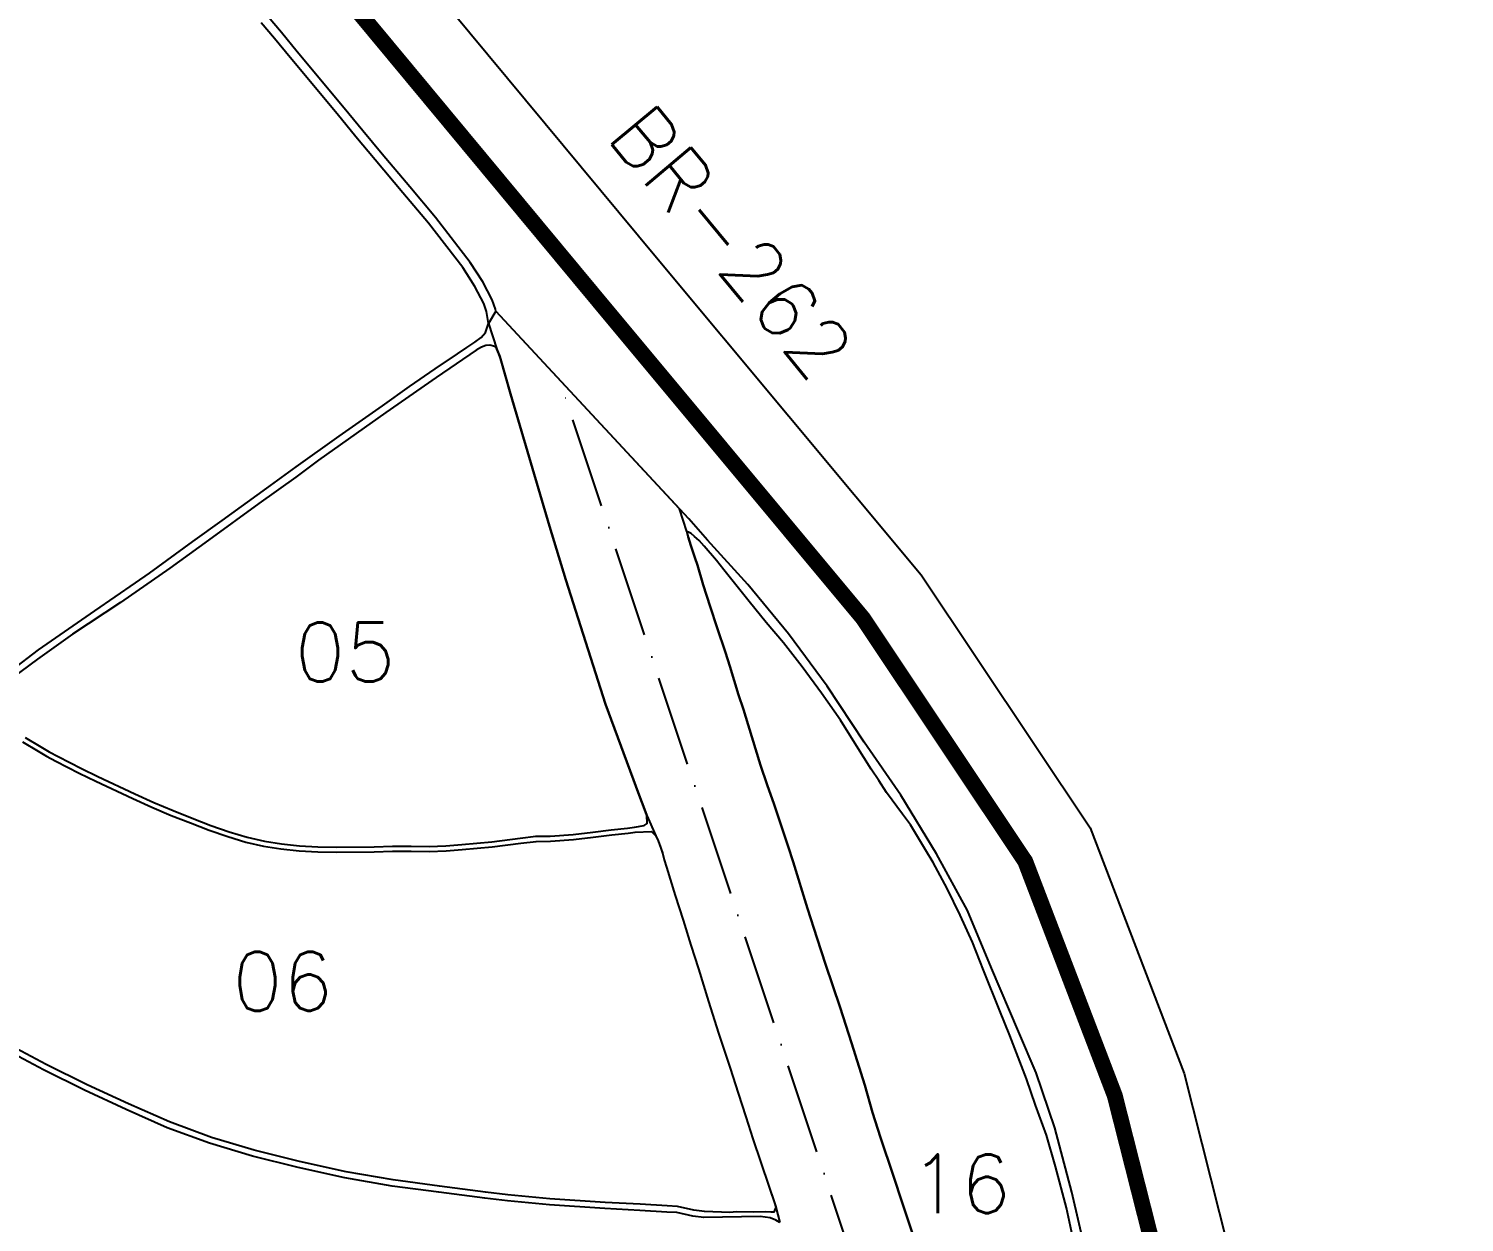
# Model space of a CAD drawing. Extents: x 730929 to 735129, y 7820181 to 7826121.
# Drawn here: x 733042 to 733675, y 7823081 to 7823607 of the extents above; entities that cross this region are included whole.
import ezdxf
from ezdxf.enums import TextEntityAlignment as Align

# ---------------------------------------------------------------- set-up
doc = ezdxf.new("R2010")
doc.units = 0
doc.header["$MEASUREMENT"] = 0
doc.linetypes.add('CENTER2', pattern=[1.125, 0.75, -0.125, 0.125, -0.125])
doc.linetypes.add('LIN3', pattern=[30, 20, -5, 0, -5])
for name, color, linetype in [('0114000475', 1, 'Continuous'), ('0114000475004', 5, 'Continuous'), ('0114000475005', 5, 'Continuous'), ('0114000475006', 5, 'Continuous'), ('0114000475007', 5, 'Continuous'), ('0114000475016', 5, 'Continuous'), ('REDE_DE_LUZ', 6, 'LIN3'), ('RODOVIA', 1, 'Continuous'), ('TEXTO_NUN_TAL', 7, 'Continuous')]:
    doc.layers.add(name, color=color, linetype=linetype)
doc.layers.add('TEXTO_DIVERSOS', color=7, linetype='Continuous', lineweight=5)
doc.styles.add('Simplex', font='simplex.shx')

msp = doc.modelspace()

# ---------------------------------------------------------------- linework, layer by layer
at = {"layer": '0114000475'}
msp.add_lwpolyline([(733508.43, 7823065.98), (733502, 7823093.94), (733494.57, 7823122.29), (733486.32, 7823146.53), (733478.52, 7823164.79), (733466.6, 7823192.73), (733456.02, 7823218.21), (733442.36, 7823243.2), (733426.48, 7823269.08), (733410.44, 7823292.49), (733394.11, 7823317.17), (733377.05, 7823340.28), (733359.05, 7823362.09), (733341.18, 7823381.65), (733333.02, 7823390.95), (733247.87, 7823482.6), (733247.62, 7823483.47), (733246.13, 7823487.56), (733242.08, 7823495.55), (733236.52, 7823504.14), (733221.26, 7823524.01), (733209.85, 7823537.46), (733197.68, 7823551.95), (733189.15, 7823562.12), (733180.87, 7823572.21), (733160.21, 7823597.1), (733153.26, 7823605.54), (733147.3, 7823612.51)], dxfattribs=at)
at = {"layer": '0114000475004'}
msp.add_lwpolyline([(733034.06, 7823324.04), (733046.03, 7823333.15), (733070.89, 7823350.41), (733088.74, 7823362.76), (733094.96, 7823367.11), (733114.11, 7823380.97), (733126.97, 7823390.27), (733146.78, 7823404.6), (733159.7, 7823413.95), (733178.73, 7823427.51), (733197.84, 7823440.85), (733209.76, 7823449.45), (733221.1, 7823457.19), (733230.96, 7823463.73), (733235.03, 7823466.58), (733238.59, 7823468.94), (733241.38, 7823471.07), (733243.29, 7823473.18), (733244.65, 7823477.23), (733243.74, 7823482.43), (733242.46, 7823485.97), (733238.61, 7823493.55), (733233.25, 7823501.83), (733218.15, 7823521.5), (733206.79, 7823534.88), (733194.62, 7823549.38), (733186.07, 7823559.57), (733177.78, 7823569.66), (733157.12, 7823594.55), (733150.2, 7823602.97), (733144.3, 7823609.85)], dxfattribs=at)
at = {"layer": '0114000475005'}
msp.add_lwpolyline([(733040.08, 7823294.55), (733047.02, 7823290.46), (733050.68, 7823288.22), (733054.6, 7823286.11), (733064.93, 7823280.83), (733072.21, 7823277.28), (733088.56, 7823269.64), (733096.95, 7823265.85), (733105.43, 7823262.26), (733113.82, 7823258.98), (733122.05, 7823255.76), (733130.16, 7823252.92), (733138.03, 7823250.55), (733145.67, 7823248.85), (733153.29, 7823247.59), (733161.2, 7823246.74), (733169.3, 7823246.28), (733177.51, 7823246.17), (733194.07, 7823246.35), (733202.17, 7823246.61), (733210.46, 7823246.6), (733218.38, 7823246.52), (733225.81, 7823246.79), (733232.84, 7823247.3), (733245.98, 7823248.56), (733258.62, 7823250.07), (733265.41, 7823250.94), (733271.81, 7823251.05), (733281.88, 7823251.8), (733290.57, 7823252.82), (733298.75, 7823253.77), (733305.96, 7823254.57), (733308.99, 7823255.03), (733313.21, 7823255.67), (733314.64, 7823256.6), (733314.46, 7823260.18), (733313.41, 7823262.88), (733311.1, 7823269.11), (733296.15, 7823309.24), (733278.73, 7823364.06), (733271.56, 7823387.78), (733254.3, 7823446.15), (733249.88, 7823461.75), (733249.19, 7823463.73), (733248.3, 7823465.89), (733247.32, 7823467.11), (733245.22, 7823467.62), (733243.41, 7823467.42), (733241.44, 7823466.69), (733239.18, 7823465.48), (733221.45, 7823453.37), (733199.2, 7823437.98), (733169.5, 7823416.87), (733159.53, 7823409.43), (733143.25, 7823397.71), (733121.03, 7823381.54), (733103.88, 7823369.25), (733082.12, 7823354.12), (733061.04, 7823340.15), (733045.6, 7823329.04), (733030.18, 7823317.71)], dxfattribs=at)
at = {"layer": '0114000475006'}
msp.add_lwpolyline([(733038.92, 7823292.65), (733045.88, 7823288.56), (733049.57, 7823286.29), (733053.57, 7823284.14), (733063.94, 7823278.84), (733071.26, 7823275.28), (733087.63, 7823267.62), (733096.06, 7823263.82), (733104.6, 7823260.2), (733113.01, 7823256.92), (733121.28, 7823253.68), (733129.47, 7823250.81), (733137.47, 7823248.4), (733145.25, 7823246.67), (733152.99, 7823245.39), (733161.02, 7823244.52), (733169.22, 7823244.06), (733177.5, 7823243.95), (733194.12, 7823244.13), (733202.2, 7823244.39), (733210.45, 7823244.38), (733218.41, 7823244.3), (733225.93, 7823244.57), (733233.03, 7823245.09), (733246.22, 7823246.35), (733258.89, 7823247.86), (733265.57, 7823248.72), (733271.92, 7823248.83), (733282.1, 7823249.59), (733290.82, 7823250.61), (733299, 7823251.57), (733306.25, 7823252.37), (733309.32, 7823252.84), (733316.52, 7823253.07), (733318.43, 7823251.16), (733319.44, 7823248.93), (733320.43, 7823246.23), (733321.43, 7823243.44), (733322.16, 7823240.58), (733323.09, 7823237.39), (733327.02, 7823224.82), (733330.48, 7823213.91), (733333.94, 7823202.85), (733337.19, 7823192.46), (733341.72, 7823178.03), (733346.15, 7823164.05), (733351.28, 7823148.66), (733354.74, 7823137.6), (733358.18, 7823127.18), (733361.29, 7823117.54), (733368.33, 7823096.63), (733370.68, 7823089.66), (733371.41, 7823087.35), (733370.45, 7823085.09), (733369.23, 7823085.14), (733366.95, 7823085.23), (733361.46, 7823085.08), (733354.08, 7823085.23), (733351.02, 7823084.93), (733339.85, 7823085.46), (733335.25, 7823086.06), (733328.04, 7823087.68), (733323.36, 7823087.9), (733311.56, 7823088.6), (733296.13, 7823089.46), (733271.67, 7823091.02), (733253.18, 7823092.82), (733243.29, 7823093.98), (733222.96, 7823096.58), (733202.55, 7823099.33), (733181.76, 7823102.97), (733161.14, 7823107.49), (733141.13, 7823112.41), (733122.28, 7823118.09), (733103.79, 7823124.91), (733085.77, 7823132.95), (733067.48, 7823141.33), (733049.42, 7823150.31), (733031.74, 7823159.7)], dxfattribs=at)
at = {"layer": '0114000475007'}
msp.add_lwpolyline([(733373.16, 7823080.56), (733371.33, 7823081.63), (733368.92, 7823082.61), (733364.4, 7823083.18), (733339.61, 7823082.76), (733334.78, 7823083.39), (733327.68, 7823084.98), (733323.21, 7823085.2), (733311.41, 7823085.9), (733295.96, 7823086.76), (733271.46, 7823088.32), (733252.9, 7823090.13), (733242.96, 7823091.29), (733222.61, 7823093.89), (733202.14, 7823096.65), (733181.24, 7823100.32), (733160.52, 7823104.85), (733140.42, 7823109.8), (733121.42, 7823115.52), (733102.77, 7823122.4), (733084.65, 7823130.48), (733066.31, 7823138.88), (733048.18, 7823147.9), (733030.47, 7823157.31)], dxfattribs=at)
at = {"layer": '0114000475016', "linetype": 'ByBlock'}
msp.add_lwpolyline([(733503.18, 7823070.61), (733499.62, 7823087.08), (733494.83, 7823105.25), (733490.78, 7823119.03), (733486.04, 7823132.4), (733481.96, 7823143.97), (733474.64, 7823163.09), (733470.31, 7823173.96), (733462.99, 7823191.94), (733458.2, 7823204.29), (733452.78, 7823216.17), (733446.99, 7823227.95), (733440.78, 7823239.32), (733437.48, 7823244.98), (733430.8, 7823255.96), (733427.23, 7823260.7), (733420.24, 7823270.31), (733416.8, 7823275.54), (733413.46, 7823280.57), (733406.99, 7823290.85), (733399.9, 7823302.25), (733391.57, 7823314.1), (733382.94, 7823325.76), (733374.76, 7823336.25), (733367.09, 7823345.34), (733359.67, 7823354.5), (733348.43, 7823368.53), (733345.26, 7823372.62), (733339.83, 7823379.01), (733337.52, 7823381.39), (733335.55, 7823383.24), (733333.99, 7823384.49), (733332.86, 7823385.07), (733332.08, 7823385.37), (733332.76, 7823383.06), (733333.92, 7823379.29), (733335.7, 7823373.9), (733336.81, 7823370.55), (733339.38, 7823361.88), (733342.39, 7823352.35), (733345.44, 7823342.93), (733349.24, 7823332), (733351.04, 7823326.06), (733354.92, 7823313.42), (733357.12, 7823306.86), (733359.18, 7823300.15), (733364.62, 7823282.39), (733367.56, 7823273.69), (733370.63, 7823264.91), (733376.86, 7823246.48), (733379.03, 7823239.68), (733385.4, 7823219.05), (733389.58, 7823205.87), (733393.32, 7823194.5), (733399.81, 7823175.41), (733404.77, 7823159.86), (733410.62, 7823141.16), (733413.98, 7823129.13), (733417.65, 7823118.03), (733423.17, 7823101.45), (733427.35, 7823089), (733431.6, 7823076.14)], dxfattribs=at)
at = {"layer": 'REDE_DE_LUZ', "linetype": 'ByBlock'}
msp.add_lwpolyline([(733431.6, 7823076.14), (733427.35, 7823089), (733423.17, 7823101.45), (733417.65, 7823118.03), (733413.98, 7823129.13), (733410.62, 7823141.16), (733404.77, 7823159.86), (733399.81, 7823175.41), (733393.32, 7823194.5), (733389.58, 7823205.87), (733385.4, 7823219.05), (733379.03, 7823239.68), (733376.86, 7823246.48), (733370.63, 7823264.91), (733367.56, 7823273.69), (733364.62, 7823282.39), (733359.18, 7823300.15), (733357.12, 7823306.86), (733354.92, 7823313.42), (733351.04, 7823326.06), (733349.24, 7823332), (733345.44, 7823342.93), (733342.39, 7823352.35), (733339.38, 7823361.88), (733336.81, 7823370.55), (733335.7, 7823373.9), (733333.92, 7823379.29), (733332.76, 7823383.06), (733332.08, 7823385.37), (733332.08, 7823385.37), (733328.91, 7823395.37), (733247.87, 7823482.6), (733244.65, 7823477.23), (733248.3, 7823465.89), (733249.63, 7823462.66), (733254.3, 7823446.15), (733271.56, 7823387.78), (733278.73, 7823364.06), (733296.15, 7823309.24), (733311.1, 7823269.11), (733313.41, 7823262.88), (733314.46, 7823260.18), (733318.43, 7823251.16), (733319.44, 7823248.93), (733321.35, 7823243.73), (733322.16, 7823240.58), (733323.09, 7823237.39), (733327.02, 7823224.82), (733330.48, 7823213.91), (733333.94, 7823202.85), (733337.19, 7823192.46), (733341.72, 7823178.03), (733346.15, 7823164.05), (733351.28, 7823148.66), (733354.74, 7823137.6), (733358.18, 7823127.18), (733361.29, 7823117.54), (733368.33, 7823096.63), (733371.43, 7823087.42), (733371.41, 7823087.35), (733373.16, 7823080.56)], dxfattribs=at)
at = {"layer": 'REDE_DE_LUZ', "ltscale": 2, "flags": 128}
msp.add_lwpolyline([(733674.64, 7822256.49), (733278.29, 7823445.26)], dxfattribs=at)
at = {"layer": 'RODOVIA', "flags": 128}
msp.add_lwpolyline([(732229.82, 7824816.55), (733005.15, 7823883.72), (733088.25, 7823783.74), (733318.79, 7823506.37), (733435.47, 7823366.36), (733510.06, 7823254.65), (733551.53, 7823146.25), (733574.87, 7823054.2), (733583.73, 7822984.78), (733586.43, 7822917.33), (733586.03, 7822845.64), (733577.1, 7822729.63), (733532.39, 7822173.41), (733546.65, 7821992.44), (733573.91, 7821907.23), (733616.74, 7821806.38), (733675.22, 7821668.23)], dxfattribs=at)
at = {"layer": 'RODOVIA', "linetype": 'CENTER2', "ltscale": 80, "const_width": 7}
msp.add_lwpolyline([(732205.21, 7824796.09), (732980.54, 7823863.26), (733063.64, 7823763.29), (733294.19, 7823485.9), (733409.8, 7823347.18), (733481.46, 7823239.87), (733520.97, 7823136.56), (733543.38, 7823048.22), (733551.81, 7822982.11), (733554.43, 7822916.78), (733554.04, 7822846.96), (733545.2, 7822732.14), (733500.29, 7822173.44), (733515.04, 7821986.22), (733543.88, 7821896.08), (733587.28, 7821793.89), (733645.75, 7821655.76)], dxfattribs=at)

# ---------------------------------------------------------------- texts
at = {"layer": 'TEXTO_DIVERSOS', "linetype": 'Continuous', "style": 'Simplex'}
msp.add_text('BR-262', height=26, rotation=309.79589, dxfattribs=at).set_placement((733296.13, 7823559.53, 716.76))
at = {"layer": 'TEXTO_NUN_TAL', "linetype": 'Continuous', "style": 'Simplex'}
for s, p in [('05', (733181.36, 7823332.22)), ('06', (733153.72, 7823186.93))]:
    msp.add_text(s, height=26, dxfattribs=at).set_placement(p, align=Align.MIDDLE_CENTER)
msp.add_text('16', height=26, dxfattribs=at).set_placement((733430.57, 7823084.63, 716.76))

doc.saveas('drawing.dxf')
